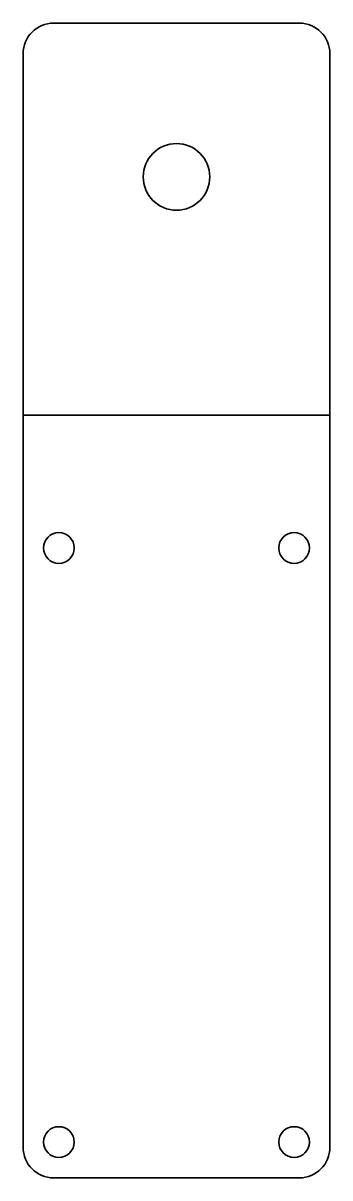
# Model space of a CAD drawing. Header units: millimetres. Extents: x -105 to 94, y -161 to -49.
# Drawn here: x 64 to 94, y -161.4 to -48.7 of the extents above; entities outside this region: 1.
import ezdxf

# ---------------------------------------------------------------- set-up
doc = ezdxf.new("R2010")
doc.units = ezdxf.units.MM
doc.header["$MEASUREMENT"] = 0
doc.layers.add('Layer 1', color=7, linetype='Continuous', lineweight=0)

msp = doc.modelspace()

# ---------------------------------------------------------------- linework, layer by layer
at = {"layer": 'Layer 1', "color": 240, "lineweight": 35, "true_color": 0xed1c24}
msp.add_line((64.02, -86.94), (94.02, -86.94), dxfattribs=at)
at = {"layer": 'Layer 1', "color": 250, "lineweight": 35, "true_color": 0x231f20}
msp.add_lwpolyline([(-105.25, -49.66)], dxfattribs=at)
for centre, radius in [((79.02, -63.69), 3.25), ((67.52, -99.92), 1.5), ((90.52, -99.92), 1.5), ((67.52, -157.92), 1.5), ((90.52, -157.92), 1.5)]:
    msp.add_circle(centre, radius, dxfattribs=at)
msp.add_open_spline([(91.02, -161.42), (91.02, -161.42), (67.02, -161.42), (67.02, -161.42), (65.36, -161.42), (64.02, -160.08), (64.02, -158.42), (64.02, -158.42), (64.02, -51.67), (64.02, -51.67), (64.02, -50.02), (65.36, -48.68), (67.02, -48.68), (67.02, -48.68), (91.02, -48.68), (91.02, -48.68), (92.68, -48.68), (94.02, -50.02), (94.02, -51.67), (94.02, -51.67), (94.02, -158.42), (94.02, -158.42), (94.02, -160.08), (92.68, -161.42), (91.02, -161.42)], degree=3, knots=[0, 0, 0, 0, 1, 1, 1, 2, 2, 2, 3, 3, 3, 4, 4, 4, 5, 5, 5, 6, 6, 6, 7, 7, 7, 8, 8, 8, 8], dxfattribs=at)

doc.saveas('drawing.dxf')
